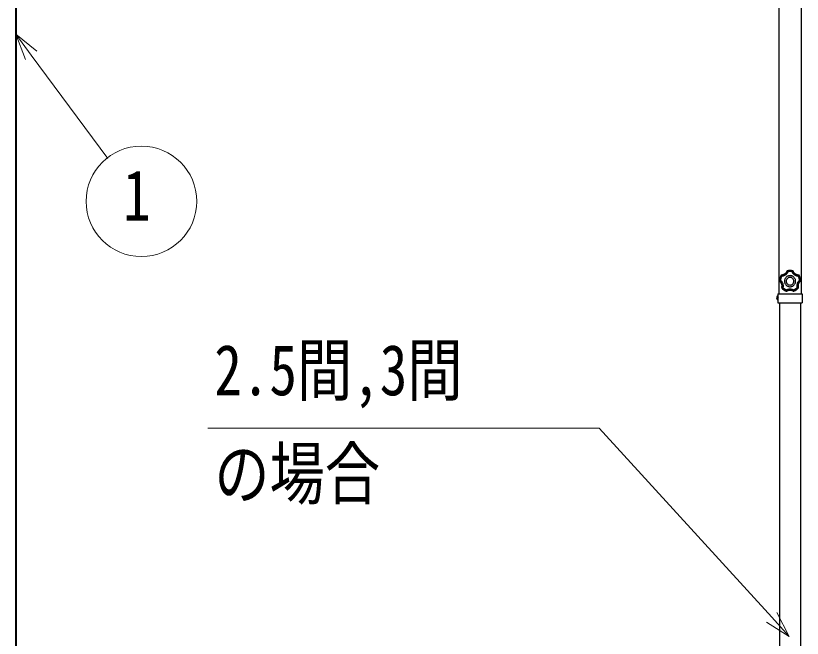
# Model space of a CAD drawing. Units: millimetres, scale not verified. Extents: x -12615 to 12615, y -8910 to 8910.
# Drawn here: x -1865 to -328, y -4236 to -3019 of the extents above; entities that cross this region are included whole.
import ezdxf
from ezdxf.enums import TextEntityAlignment as Align

# ---------------------------------------------------------------- set-up
doc = ezdxf.new("R2010")
doc.units = ezdxf.units.MM
doc.header["$LTSCALE"] = 50
doc.layers.add('0-4_YKK_13', color=4, linetype='Continuous')
doc.layers.add('0-5_YKK_A1', color=4, linetype='Continuous')
doc.layers.add('0-6_YKK_D', color=6, linetype='Continuous', lineweight=18)
doc.styles.add('ＭＳ ゴシック', font='')
doc.styles.get('ＭＳ ゴシック').set_extended_font_data('MS Gothic')

msp = doc.modelspace()

# ---------------------------------------------------------------- linework, layer by layer
at = {"layer": '0-4_YKK_13'}
for p, q in [((-356.96, -3517.88), (-357.29, -3518.19)), ((-356.96, -3517.88), (-357.29, -3518.19)), ((-357.09, -3518.52), (-357.29, -3518.19)), ((-356.75, -3518.21), (-357.09, -3518.52)), ((-356.75, -3518.21), (-357.08, -3518.52)), ((-356.96, -3517.88), (-356.75, -3518.21)), ((-346.05, -3518.21), (-345.84, -3517.88)), ((-345.72, -3518.52), (-346.05, -3518.21)), ((-345.71, -3518.52), (-346.05, -3518.21)), ((-345.51, -3518.19), (-345.84, -3517.88)), ((-345.51, -3518.19), (-345.84, -3517.88)), ((-345.51, -3518.19), (-345.71, -3518.52)), ((-368.55, -3526.37), (-368.94, -3526.59)), ((-368.55, -3526.37), (-368.94, -3526.59)), ((-368.7, -3526.89), (-368.94, -3526.59)), ((-368.3, -3526.66), (-368.7, -3526.89)), ((-368.3, -3526.67), (-368.7, -3526.89)), ((-368.55, -3526.37), (-368.3, -3526.66)), ((-334.5, -3526.66), (-334.25, -3526.37)), ((-334.1, -3526.89), (-334.5, -3526.66)), ((-334.1, -3526.89), (-334.5, -3526.67)), ((-333.86, -3526.59), (-334.25, -3526.37)), ((-333.86, -3526.59), (-334.25, -3526.37)), ((-333.86, -3526.59), (-334.1, -3526.89)), ((-372.38, -3537.16), (-372, -3537.06)), ((-372.38, -3537.16), (-372.19, -3537.57)), ((-372.38, -3537.16), (-372.19, -3537.57)), ((-371.81, -3537.48), (-372.19, -3537.57)), ((-372, -3537.06), (-371.81, -3537.48)), ((-372, -3537.06), (-371.81, -3537.48)), ((-367.89, -3550.8), (-367.53, -3550.66)), ((-367.89, -3550.8), (-367.8, -3551.25)), ((-367.89, -3550.8), (-367.8, -3551.25)), ((-367.53, -3550.66), (-367.44, -3551.11)), ((-367.53, -3550.66), (-367.44, -3551.11)), ((-335.36, -3551.11), (-335.27, -3550.66)), ((-335.36, -3551.11), (-335.27, -3550.66)), ((-335.27, -3550.66), (-334.91, -3550.8)), ((-335, -3551.25), (-334.91, -3550.8)), ((-335, -3551.25), (-334.91, -3550.8)), ((-330.99, -3537.48), (-330.8, -3537.06)), ((-330.99, -3537.48), (-330.8, -3537.06)), ((-330.61, -3537.57), (-330.99, -3537.48)), ((-330.8, -3537.06), (-330.42, -3537.16)), ((-330.61, -3537.57), (-330.42, -3537.16)), ((-330.61, -3537.57), (-330.42, -3537.16)), ((-375.14, -3562.72), (-327.54, -3562.72)), ((-367.44, -3551.11), (-367.8, -3551.25)), ((-358.81, -3557.78), (-358.79, -3557.4)), ((-358.81, -3557.78), (-358.36, -3557.73)), ((-358.81, -3557.78), (-358.36, -3557.73)), ((-358.79, -3557.39), (-358.33, -3557.34)), ((-358.79, -3557.4), (-358.33, -3557.35)), ((-358.33, -3557.35), (-358.36, -3557.73)), ((-344.47, -3557.34), (-344.01, -3557.39)), ((-344.45, -3557.73), (-344.47, -3557.35)), ((-344.47, -3557.35), (-344.01, -3557.4)), ((-344.45, -3557.73), (-343.99, -3557.78)), ((-344.45, -3557.73), (-343.99, -3557.78)), ((-344.01, -3557.4), (-343.99, -3557.78)), ((-335, -3551.25), (-335.36, -3551.11)), ((-327.54, -3562.72), (-327.54, -3580.22)), ((-375.65, -3566.97), (-375.14, -3566.97)), ((-375.14, -3566.97), (-375.14, -3574.47))]:
    msp.add_line(p, q, dxfattribs=at)
for points in [[(-357.29, -3518.19), (-357.54, -3518.82), (-357.83, -3519.42), (-358.1, -3519.94), (-358.27, -3520.23), (-358.44, -3520.52), (-358.62, -3520.8), (-358.81, -3521.08), (-359.01, -3521.35), (-359.7, -3522.19), (-360.64, -3523.14), (-361.68, -3523.98), (-362.8, -3524.71), (-363.99, -3525.31), (-365, -3525.71), (-365.32, -3525.81), (-365.65, -3525.91), (-365.97, -3525.99), (-366.3, -3526.07), (-366.63, -3526.14), (-367.21, -3526.24), (-367.87, -3526.32), (-368.55, -3526.37)], [(-368.3, -3526.66), (-367.64, -3526.62), (-366.98, -3526.54), (-366.4, -3526.44), (-366.07, -3526.37), (-365.75, -3526.29), (-365.43, -3526.21), (-365.11, -3526.11), (-364.8, -3526.01), (-364.28, -3525.82), (-363.68, -3525.57), (-363.09, -3525.28), (-362.77, -3525.11), (-362.48, -3524.95), (-362.2, -3524.78), (-361.92, -3524.6), (-361.64, -3524.41), (-361.11, -3524.02), (-360.12, -3523.15), (-359.22, -3522.19), (-358.63, -3521.43), (-358.26, -3520.88), (-357.92, -3520.31), (-357.61, -3519.73), (-357.33, -3519.13), (-357.09, -3518.52)], [(-357.08, -3518.52), (-357.05, -3518.55), (-356.98, -3518.61), (-356.87, -3518.7), (-356.73, -3518.82), (-356.57, -3518.97), (-356.38, -3519.14), (-356.18, -3519.33), (-355.96, -3519.53), (-355.74, -3519.75), (-355.51, -3519.97), (-355.81, -3520.6), (-356.13, -3521.21), (-356.44, -3521.75), (-356.63, -3522.04), (-356.82, -3522.33), (-357.02, -3522.62), (-357.23, -3522.9), (-357.44, -3523.17), (-358.11, -3523.97), (-359.09, -3524.94), (-360.16, -3525.81), (-360.54, -3526.08), (-360.83, -3526.28), (-361.12, -3526.47), (-361.42, -3526.65), (-361.72, -3526.82), (-362.12, -3527.04), (-362.74, -3527.34), (-363.37, -3527.62), (-364.02, -3527.86), (-364.67, -3528.07), (-365.34, -3528.25), (-366.03, -3528.41), (-366.71, -3528.52), (-367.41, -3528.61)], [(-345.84, -3517.88), (-348.6, -3517.32), (-351.4, -3517.13), (-354.2, -3517.32), (-356.96, -3517.88)], [(-345.84, -3517.88), (-348.6, -3517.32), (-351.4, -3517.13), (-354.2, -3517.32), (-356.96, -3517.88)], [(-346.05, -3518.21), (-348.71, -3517.68), (-351.4, -3517.5), (-354.09, -3517.68), (-356.75, -3518.21)], [(-356.75, -3518.21), (-356.72, -3518.24), (-356.66, -3518.32), (-356.58, -3518.44), (-356.47, -3518.59), (-356.34, -3518.77), (-356.19, -3518.97), (-356.03, -3519.2), (-355.86, -3519.45), (-355.69, -3519.7), (-355.51, -3519.97)], [(-347.29, -3519.97), (-351.4, -3519.51), (-355.51, -3519.97)], [(-346.05, -3518.21), (-346.08, -3518.24), (-346.14, -3518.32), (-346.22, -3518.44), (-346.33, -3518.59), (-346.46, -3518.77), (-346.61, -3518.97), (-346.77, -3519.2), (-346.94, -3519.45), (-347.11, -3519.7), (-347.29, -3519.97)], [(-345.72, -3518.52), (-345.75, -3518.55), (-345.82, -3518.61), (-345.93, -3518.7), (-346.07, -3518.82), (-346.23, -3518.97), (-346.42, -3519.14), (-346.62, -3519.33), (-346.84, -3519.53), (-347.06, -3519.75), (-347.29, -3519.97)], [(-334.5, -3526.67), (-334.52, -3526.71), (-334.55, -3526.79), (-334.61, -3526.92), (-334.68, -3527.09), (-334.77, -3527.3), (-334.88, -3527.53), (-334.99, -3527.78), (-335.12, -3528.05), (-335.25, -3528.33), (-335.39, -3528.61), (-336.09, -3528.52), (-336.78, -3528.4), (-337.47, -3528.25), (-338.15, -3528.06), (-338.82, -3527.85), (-339.79, -3527.46), (-341.04, -3526.84), (-342.22, -3526.11), (-342.72, -3525.75), (-343, -3525.54), (-343.27, -3525.31), (-343.54, -3525.09), (-343.8, -3524.85), (-344.12, -3524.55), (-344.6, -3524.05), (-345.07, -3523.53), (-345.5, -3522.99), (-345.92, -3522.42), (-346.3, -3521.83), (-346.66, -3521.23), (-346.99, -3520.6), (-347.29, -3519.97)], [(-345.71, -3518.52), (-345.47, -3519.13), (-345.19, -3519.73), (-344.88, -3520.32), (-344.53, -3520.89), (-344.16, -3521.44), (-343.76, -3521.97), (-343.34, -3522.47), (-342.89, -3522.95), (-342.58, -3523.25), (-342.33, -3523.48), (-342.08, -3523.7), (-341.83, -3523.91), (-341.57, -3524.11), (-341.21, -3524.37), (-340.1, -3525.08), (-338.92, -3525.66), (-338, -3526.01), (-337.68, -3526.11), (-337.37, -3526.21), (-337.05, -3526.29), (-336.72, -3526.37), (-336.4, -3526.44), (-335.82, -3526.54), (-335.16, -3526.62), (-334.5, -3526.66)], [(-334.25, -3526.37), (-334.93, -3526.32), (-335.59, -3526.24), (-336.17, -3526.14), (-336.5, -3526.07), (-336.82, -3525.99), (-337.15, -3525.91), (-337.47, -3525.81), (-337.79, -3525.71), (-338.8, -3525.31), (-339.99, -3524.71), (-341.12, -3523.98), (-342.16, -3523.14), (-343.1, -3522.2), (-343.78, -3521.36), (-343.98, -3521.08), (-344.17, -3520.81), (-344.36, -3520.52), (-344.53, -3520.24), (-344.7, -3519.95), (-344.97, -3519.43), (-345.26, -3518.82), (-345.51, -3518.19)], [(-368.95, -3526.59), (-370.33, -3529.04), (-371.37, -3531.64), (-372.06, -3534.36), (-372.38, -3537.16)], [(-368.94, -3526.59), (-370.33, -3529.04), (-371.37, -3531.64), (-372.06, -3534.36), (-372.38, -3537.16)], [(-368.7, -3526.89), (-370.02, -3529.25), (-371.02, -3531.76), (-371.68, -3534.37), (-372, -3537.06)], [(-368.7, -3526.89), (-368.69, -3526.9), (-368.68, -3526.92), (-368.65, -3526.95), (-368.63, -3526.99), (-368.59, -3527.04), (-368.56, -3527.09), (-368.51, -3527.15), (-368.46, -3527.22), (-368.41, -3527.3), (-368.35, -3527.38), (-368.27, -3527.48), (-368.13, -3527.67), (-367.98, -3527.87), (-367.85, -3528.04), (-367.76, -3528.15), (-367.68, -3528.27), (-367.59, -3528.38), (-367.5, -3528.5), (-367.41, -3528.61), (-369.12, -3532.38), (-369.95, -3536.43)], [(-368.3, -3526.67), (-368.29, -3526.68), (-368.28, -3526.7), (-368.27, -3526.73), (-368.25, -3526.78), (-368.23, -3526.83), (-368.2, -3526.89), (-368.17, -3526.96), (-368.14, -3527.04), (-368.1, -3527.12), (-368.06, -3527.21), (-368.01, -3527.33), (-367.92, -3527.54), (-367.81, -3527.77), (-367.72, -3527.96), (-367.66, -3528.09), (-367.6, -3528.22), (-367.54, -3528.35), (-367.47, -3528.48), (-367.41, -3528.61)], [(-340.6, -3538.13), (-340.66, -3537.03), (-340.82, -3535.96), (-341.09, -3534.92), (-341.45, -3533.93), (-341.91, -3532.99), (-342.45, -3532.1), (-343.07, -3531.27), (-343.77, -3530.5), (-344.53, -3529.8), (-345.36, -3529.18), (-346.25, -3528.64), (-347.2, -3528.19), (-348.19, -3527.82), (-349.22, -3527.56), (-350.3, -3527.39), (-351.4, -3527.34), (-352.5, -3527.39), (-353.58, -3527.56), (-354.61, -3527.82), (-355.6, -3528.19), (-356.55, -3528.64), (-357.44, -3529.18), (-358.27, -3529.8), (-359.03, -3530.5), (-359.73, -3531.27), (-360.35, -3532.1), (-360.89, -3532.99), (-361.35, -3533.93), (-361.71, -3534.92), (-361.98, -3535.96), (-362.14, -3537.03), (-362.2, -3538.13), (-362.14, -3539.24), (-361.98, -3540.31), (-361.71, -3541.34), (-361.35, -3542.34), (-360.89, -3543.28), (-360.35, -3544.17), (-359.73, -3545)], [(-334.1, -3526.89), (-334.13, -3526.93), (-334.18, -3527.01), (-334.27, -3527.12), (-334.38, -3527.27), (-334.51, -3527.45), (-334.66, -3527.66), (-334.83, -3527.88), (-335.01, -3528.12), (-335.2, -3528.36), (-335.39, -3528.61)], [(-332.85, -3536.43), (-333.69, -3532.38), (-335.39, -3528.61)], [(-330.8, -3537.06), (-331.12, -3534.37), (-331.78, -3531.76), (-332.78, -3529.25), (-334.1, -3526.89)], [(-330.42, -3537.16), (-330.74, -3534.36), (-331.43, -3531.64), (-332.47, -3529.04), (-333.86, -3526.59)], [(-330.42, -3537.16), (-330.74, -3534.36), (-331.43, -3531.64), (-332.47, -3529.04), (-333.85, -3526.59)], [(-372.19, -3537.57), (-371.67, -3538.01), (-371.18, -3538.46), (-370.77, -3538.88), (-370.55, -3539.13), (-370.33, -3539.39), (-370.12, -3539.65), (-369.91, -3539.91), (-369.71, -3540.19), (-369.13, -3541.1), (-368.52, -3542.28), (-368.04, -3543.54), (-367.69, -3544.83), (-367.49, -3546.15), (-367.42, -3547.23), (-367.42, -3547.57), (-367.43, -3547.9), (-367.45, -3548.24), (-367.48, -3548.57), (-367.51, -3548.91), (-367.6, -3549.49), (-367.72, -3550.15), (-367.89, -3550.8)], [(-372, -3537.06), (-371.96, -3537.05), (-371.87, -3537.02), (-371.73, -3536.97), (-371.56, -3536.91), (-371.34, -3536.84), (-371.1, -3536.77), (-370.84, -3536.69), (-370.55, -3536.6), (-370.25, -3536.52), (-369.95, -3536.43)], [(-371.81, -3537.48), (-371.78, -3537.46), (-371.69, -3537.41), (-371.57, -3537.33), (-371.41, -3537.24), (-371.22, -3537.13), (-371, -3537), (-370.76, -3536.87), (-370.5, -3536.72), (-370.23, -3536.58), (-369.95, -3536.43), (-369.44, -3536.9), (-368.95, -3537.4), (-368.54, -3537.86), (-368.32, -3538.13), (-368.1, -3538.4), (-367.89, -3538.68), (-367.69, -3538.97), (-367.49, -3539.25), (-366.95, -3540.14), (-366.33, -3541.37), (-365.83, -3542.66), (-365.68, -3543.1), (-365.59, -3543.44), (-365.5, -3543.78), (-365.42, -3544.11), (-365.35, -3544.45), (-365.26, -3544.9), (-365.17, -3545.59), (-365.1, -3546.27), (-365.07, -3546.96), (-365.07, -3547.65), (-365.1, -3548.34), (-365.17, -3549.04), (-365.27, -3549.73), (-365.41, -3550.41)], [(-367.53, -3550.66), (-367.37, -3550.02), (-367.24, -3549.36), (-367.16, -3548.78), (-367.12, -3548.45), (-367.1, -3548.12), (-367.08, -3547.79), (-367.07, -3547.46), (-367.07, -3547.13), (-367.09, -3546.58), (-367.14, -3545.93), (-367.23, -3545.28), (-367.3, -3544.92), (-367.36, -3544.6), (-367.44, -3544.27), (-367.52, -3543.95), (-367.62, -3543.63), (-367.83, -3543.01), (-368.34, -3541.79), (-368.98, -3540.64), (-369.52, -3539.85), (-369.93, -3539.33), (-370.36, -3538.83), (-370.82, -3538.36), (-371.3, -3537.9), (-371.81, -3537.48)], [(-367.53, -3550.66), (-367.49, -3550.66), (-367.39, -3550.65), (-367.25, -3550.64), (-367.07, -3550.62), (-366.84, -3550.6), (-366.59, -3550.57), (-366.32, -3550.54), (-366.02, -3550.5), (-365.72, -3550.46), (-365.41, -3550.41)], [(-367.44, -3551.11), (-367.39, -3551.1), (-367.3, -3551.07), (-367.17, -3551.03), (-366.99, -3550.97), (-366.78, -3550.9), (-366.54, -3550.82), (-366.28, -3550.73), (-365.99, -3550.63), (-365.7, -3550.52), (-365.41, -3550.41)], [(-365.41, -3550.41), (-362.35, -3553.2), (-358.75, -3555.25)], [(-359.73, -3545), (-359.03, -3545.77), (-358.27, -3546.46), (-357.44, -3547.09), (-356.55, -3547.63), (-355.6, -3548.08), (-354.61, -3548.44), (-353.58, -3548.71), (-352.5, -3548.87), (-351.4, -3548.93), (-350.3, -3548.87), (-349.22, -3548.71), (-348.19, -3548.44), (-347.2, -3548.08), (-346.25, -3547.63), (-345.36, -3547.09), (-344.53, -3546.46), (-343.77, -3545.77), (-343.07, -3545), (-342.45, -3544.17), (-341.91, -3543.28), (-341.45, -3542.34), (-341.09, -3541.34), (-340.82, -3540.31), (-340.66, -3539.24), (-340.6, -3538.13)], [(-344.05, -3555.25), (-340.45, -3553.2), (-337.4, -3550.41)], [(-335.27, -3550.66), (-335.31, -3550.66), (-335.41, -3550.65), (-335.55, -3550.64), (-335.73, -3550.62), (-335.96, -3550.6), (-336.21, -3550.57), (-336.48, -3550.54), (-336.78, -3550.5), (-337.08, -3550.46), (-337.4, -3550.41), (-337.53, -3549.72), (-337.63, -3549.03), (-337.7, -3548.33), (-337.73, -3547.62), (-337.73, -3546.92), (-337.66, -3545.87), (-337.46, -3544.5), (-337.13, -3543.15), (-336.94, -3542.56), (-336.82, -3542.23), (-336.7, -3541.9), (-336.56, -3541.58), (-336.42, -3541.26), (-336.23, -3540.86), (-335.91, -3540.25), (-335.56, -3539.65), (-335.18, -3539.06), (-334.76, -3538.49), (-334.32, -3537.94), (-333.86, -3537.42), (-333.37, -3536.91), (-332.85, -3536.43)], [(-335.36, -3551.11), (-335.41, -3551.1), (-335.5, -3551.07), (-335.64, -3551.03), (-335.81, -3550.97), (-336.02, -3550.9), (-336.26, -3550.82), (-336.53, -3550.73), (-336.81, -3550.63), (-337.1, -3550.52), (-337.4, -3550.41)], [(-330.99, -3537.48), (-331.5, -3537.9), (-331.98, -3538.36), (-332.44, -3538.83), (-332.88, -3539.34), (-333.29, -3539.86), (-333.66, -3540.4), (-334.01, -3540.96), (-334.33, -3541.53), (-334.52, -3541.93), (-334.66, -3542.23), (-334.79, -3542.53), (-334.91, -3542.84), (-335.03, -3543.15), (-335.17, -3543.57), (-335.49, -3544.85), (-335.68, -3546.14), (-335.73, -3547.13), (-335.73, -3547.46), (-335.72, -3547.8), (-335.7, -3548.13), (-335.68, -3548.46), (-335.64, -3548.79), (-335.56, -3549.37), (-335.43, -3550.02), (-335.27, -3550.66)], [(-334.91, -3550.8), (-335.08, -3550.15), (-335.2, -3549.49), (-335.29, -3548.91), (-335.32, -3548.58), (-335.35, -3548.24), (-335.37, -3547.91), (-335.38, -3547.57), (-335.38, -3547.24), (-335.32, -3546.15), (-335.11, -3544.84), (-334.77, -3543.54), (-334.29, -3542.29), (-333.68, -3541.11), (-333.09, -3540.19), (-332.89, -3539.92), (-332.69, -3539.65), (-332.48, -3539.39), (-332.26, -3539.14), (-332.03, -3538.89), (-331.62, -3538.46), (-331.13, -3538.01), (-330.61, -3537.57)], [(-330.8, -3537.06), (-330.84, -3537.05), (-330.93, -3537.02), (-331.07, -3536.97), (-331.24, -3536.91), (-331.46, -3536.84), (-331.7, -3536.77), (-331.96, -3536.69), (-332.25, -3536.6), (-332.55, -3536.52), (-332.85, -3536.43)], [(-330.99, -3537.48), (-331.03, -3537.46), (-331.11, -3537.41), (-331.23, -3537.33), (-331.39, -3537.24), (-331.58, -3537.13), (-331.8, -3537), (-332.04, -3536.87), (-332.3, -3536.72), (-332.57, -3536.58), (-332.85, -3536.43)], [(-375.14, -3562.72), (-375.14, -3580.22), (-327.54, -3580.22)], [(-367.8, -3551.25), (-365.9, -3553.33), (-363.74, -3555.12), (-361.37, -3556.62), (-358.81, -3557.78)], [(-367.8, -3551.25), (-365.9, -3553.33), (-363.74, -3555.12), (-361.37, -3556.61), (-358.81, -3557.78)], [(-367.44, -3551.11), (-365.6, -3553.1), (-363.53, -3554.82), (-361.25, -3556.26), (-358.79, -3557.39)], [(-358.79, -3557.39), (-358.79, -3557.35), (-358.79, -3557.25), (-358.79, -3557.11), (-358.79, -3556.93), (-358.79, -3556.7), (-358.79, -3556.45), (-358.78, -3556.17), (-358.77, -3555.87), (-358.77, -3555.56), (-358.75, -3555.25)], [(-358.33, -3557.34), (-358.34, -3557.3), (-358.36, -3557.21), (-358.39, -3557.07), (-358.43, -3556.89), (-358.48, -3556.67), (-358.53, -3556.43), (-358.59, -3556.16), (-358.64, -3555.86), (-358.7, -3555.56), (-358.75, -3555.25), (-358.14, -3554.91), (-357.51, -3554.59), (-356.86, -3554.32), (-356.2, -3554.07), (-355.53, -3553.85), (-354.52, -3553.59), (-353.15, -3553.36), (-351.76, -3553.25), (-351.14, -3553.25), (-350.79, -3553.26), (-350.44, -3553.28), (-350.09, -3553.31), (-349.74, -3553.35), (-349.31, -3553.4), (-348.62, -3553.52), (-347.94, -3553.67), (-347.27, -3553.85), (-346.6, -3554.07), (-345.94, -3554.31), (-345.3, -3554.59), (-344.66, -3554.91), (-344.05, -3555.25)], [(-358.36, -3557.73), (-357.78, -3557.37), (-357.2, -3557.05), (-356.67, -3556.79), (-356.37, -3556.65), (-356.06, -3556.52), (-355.74, -3556.4), (-355.43, -3556.29), (-355.11, -3556.18), (-354.06, -3555.91), (-352.74, -3555.7), (-351.4, -3555.62), (-350.07, -3555.69), (-348.75, -3555.91), (-347.7, -3556.18), (-347.38, -3556.29), (-347.06, -3556.4), (-346.75, -3556.52), (-346.44, -3556.65), (-346.13, -3556.79), (-345.6, -3557.04), (-345.02, -3557.37), (-344.45, -3557.73)], [(-344.47, -3557.35), (-345.03, -3556.99), (-345.61, -3556.67), (-346.21, -3556.38), (-346.82, -3556.12), (-347.44, -3555.89), (-348.08, -3555.7), (-348.71, -3555.54), (-349.36, -3555.42), (-349.79, -3555.36), (-350.12, -3555.32), (-350.45, -3555.29), (-350.78, -3555.27), (-351.11, -3555.26), (-351.56, -3555.25), (-352.87, -3555.34), (-354.16, -3555.56), (-355.12, -3555.82), (-355.43, -3555.92), (-355.74, -3556.03), (-356.05, -3556.15), (-356.36, -3556.28), (-356.66, -3556.41), (-357.19, -3556.67), (-357.77, -3556.99), (-358.33, -3557.35)], [(-344.47, -3557.34), (-344.46, -3557.3), (-344.44, -3557.21), (-344.41, -3557.07), (-344.37, -3556.89), (-344.32, -3556.67), (-344.27, -3556.43), (-344.21, -3556.16), (-344.16, -3555.86), (-344.1, -3555.56), (-344.05, -3555.25)], [(-344.01, -3557.39), (-344.01, -3557.35), (-344.01, -3557.25), (-344.01, -3557.11), (-344.01, -3556.93), (-344.01, -3556.7), (-344.01, -3556.45), (-344.02, -3556.17), (-344.03, -3555.87), (-344.04, -3555.56), (-344.05, -3555.25)], [(-344.01, -3557.39), (-341.55, -3556.26), (-339.27, -3554.82), (-337.2, -3553.1), (-335.36, -3551.11)], [(-343.99, -3557.78), (-341.43, -3556.62), (-339.06, -3555.12), (-336.9, -3553.33), (-335, -3551.25)], [(-343.99, -3557.78), (-341.43, -3556.61), (-339.06, -3555.12), (-336.9, -3553.33), (-335, -3551.25)], [(-377.15, -3568.67), (-375.29, -3569.57), (-374.69, -3570.72)], [(-377.15, -3572.77), (-375.29, -3571.86), (-374.69, -3570.72)], [(-375.65, -3566.97), (-375.65, -3574.47), (-375.14, -3574.47)]]:
    msp.add_lwpolyline(points, dxfattribs=at)
msp.add_lwpolyline([(-343.9, -3538.13), (-344.05, -3536.62), (-344.49, -3535.21), (-345.18, -3533.94), (-346.09, -3532.83), (-347.21, -3531.91), (-348.48, -3531.22), (-349.89, -3530.78), (-351.4, -3530.63), (-352.91, -3530.78), (-354.32, -3531.22), (-355.6, -3531.91), (-356.71, -3532.83), (-357.62, -3533.94), (-358.31, -3535.21), (-358.75, -3536.62), (-358.9, -3538.13), (-358.75, -3539.65), (-358.31, -3541.05), (-357.62, -3542.33), (-356.71, -3543.44), (-355.6, -3544.35), (-354.32, -3545.05), (-352.91, -3545.48), (-351.4, -3545.64), (-349.89, -3545.48), (-348.48, -3545.05), (-347.21, -3544.35), (-346.09, -3543.44), (-345.18, -3542.33), (-344.49, -3541.05), (-344.05, -3539.65)], close=True, dxfattribs=at)
msp.add_arc((-373.11, -3570.72), 4.53, 124.06671, 235.93329, dxfattribs=at)
at = {"layer": '0-5_YKK_A1'}
for p, q in [((-373.4, -1978.13), (-373.4, -3562.72)), ((-1864.71, -4575), (-1864.71, -2058.4)), ((-1863.41, -4575), (-1863.41, -2376.45)), ((-371.9, -3580.22), (-371.9, -4547.71)), ((-330.9, -3580.22), (-330.9, -4547.71))]:
    msp.add_line(p, q, dxfattribs=at)
msp.add_lwpolyline([(-373.4, -1978.13), (-329.4, -1978.13), (-329.4, -3562.72)], dxfattribs=at)
at = {"layer": '0-6_YKK_D'}
for points in [[(-1845.32, -3104.77), (-1864.71, -3055.66), (-1823.36, -3088.5)], [(-1864.71, -3055.66), (-1834.34, -3096.63), (-1684.91, -3298.3)], [(-352.9, -4232.73), (-387.27, -4195.05), (-724.47, -3825.33), (-1489.42, -3825.33)], [(-377.17, -4185.84), (-352.9, -4232.73), (-397.36, -4204.26)]]:
    msp.add_lwpolyline(points, dxfattribs=at)
msp.add_circle((-1619.05, -3382.07), 108, dxfattribs=at)

# ---------------------------------------------------------------- texts
at = {"layer": '0-6_YKK_D', "style": 'ＭＳ ゴシック', "width": 0.8}
for s, p in [('1', (-1655.05, -3449.57)), ('2.5間,3間', (-1476.65, -3790.81)), ('の場合', (-1476.65, -3993.31))]:
    msp.add_text(s, height=98.97, dxfattribs=at).set_placement(p, align=Align.BOTTOM_LEFT)

doc.saveas('drawing.dxf')
